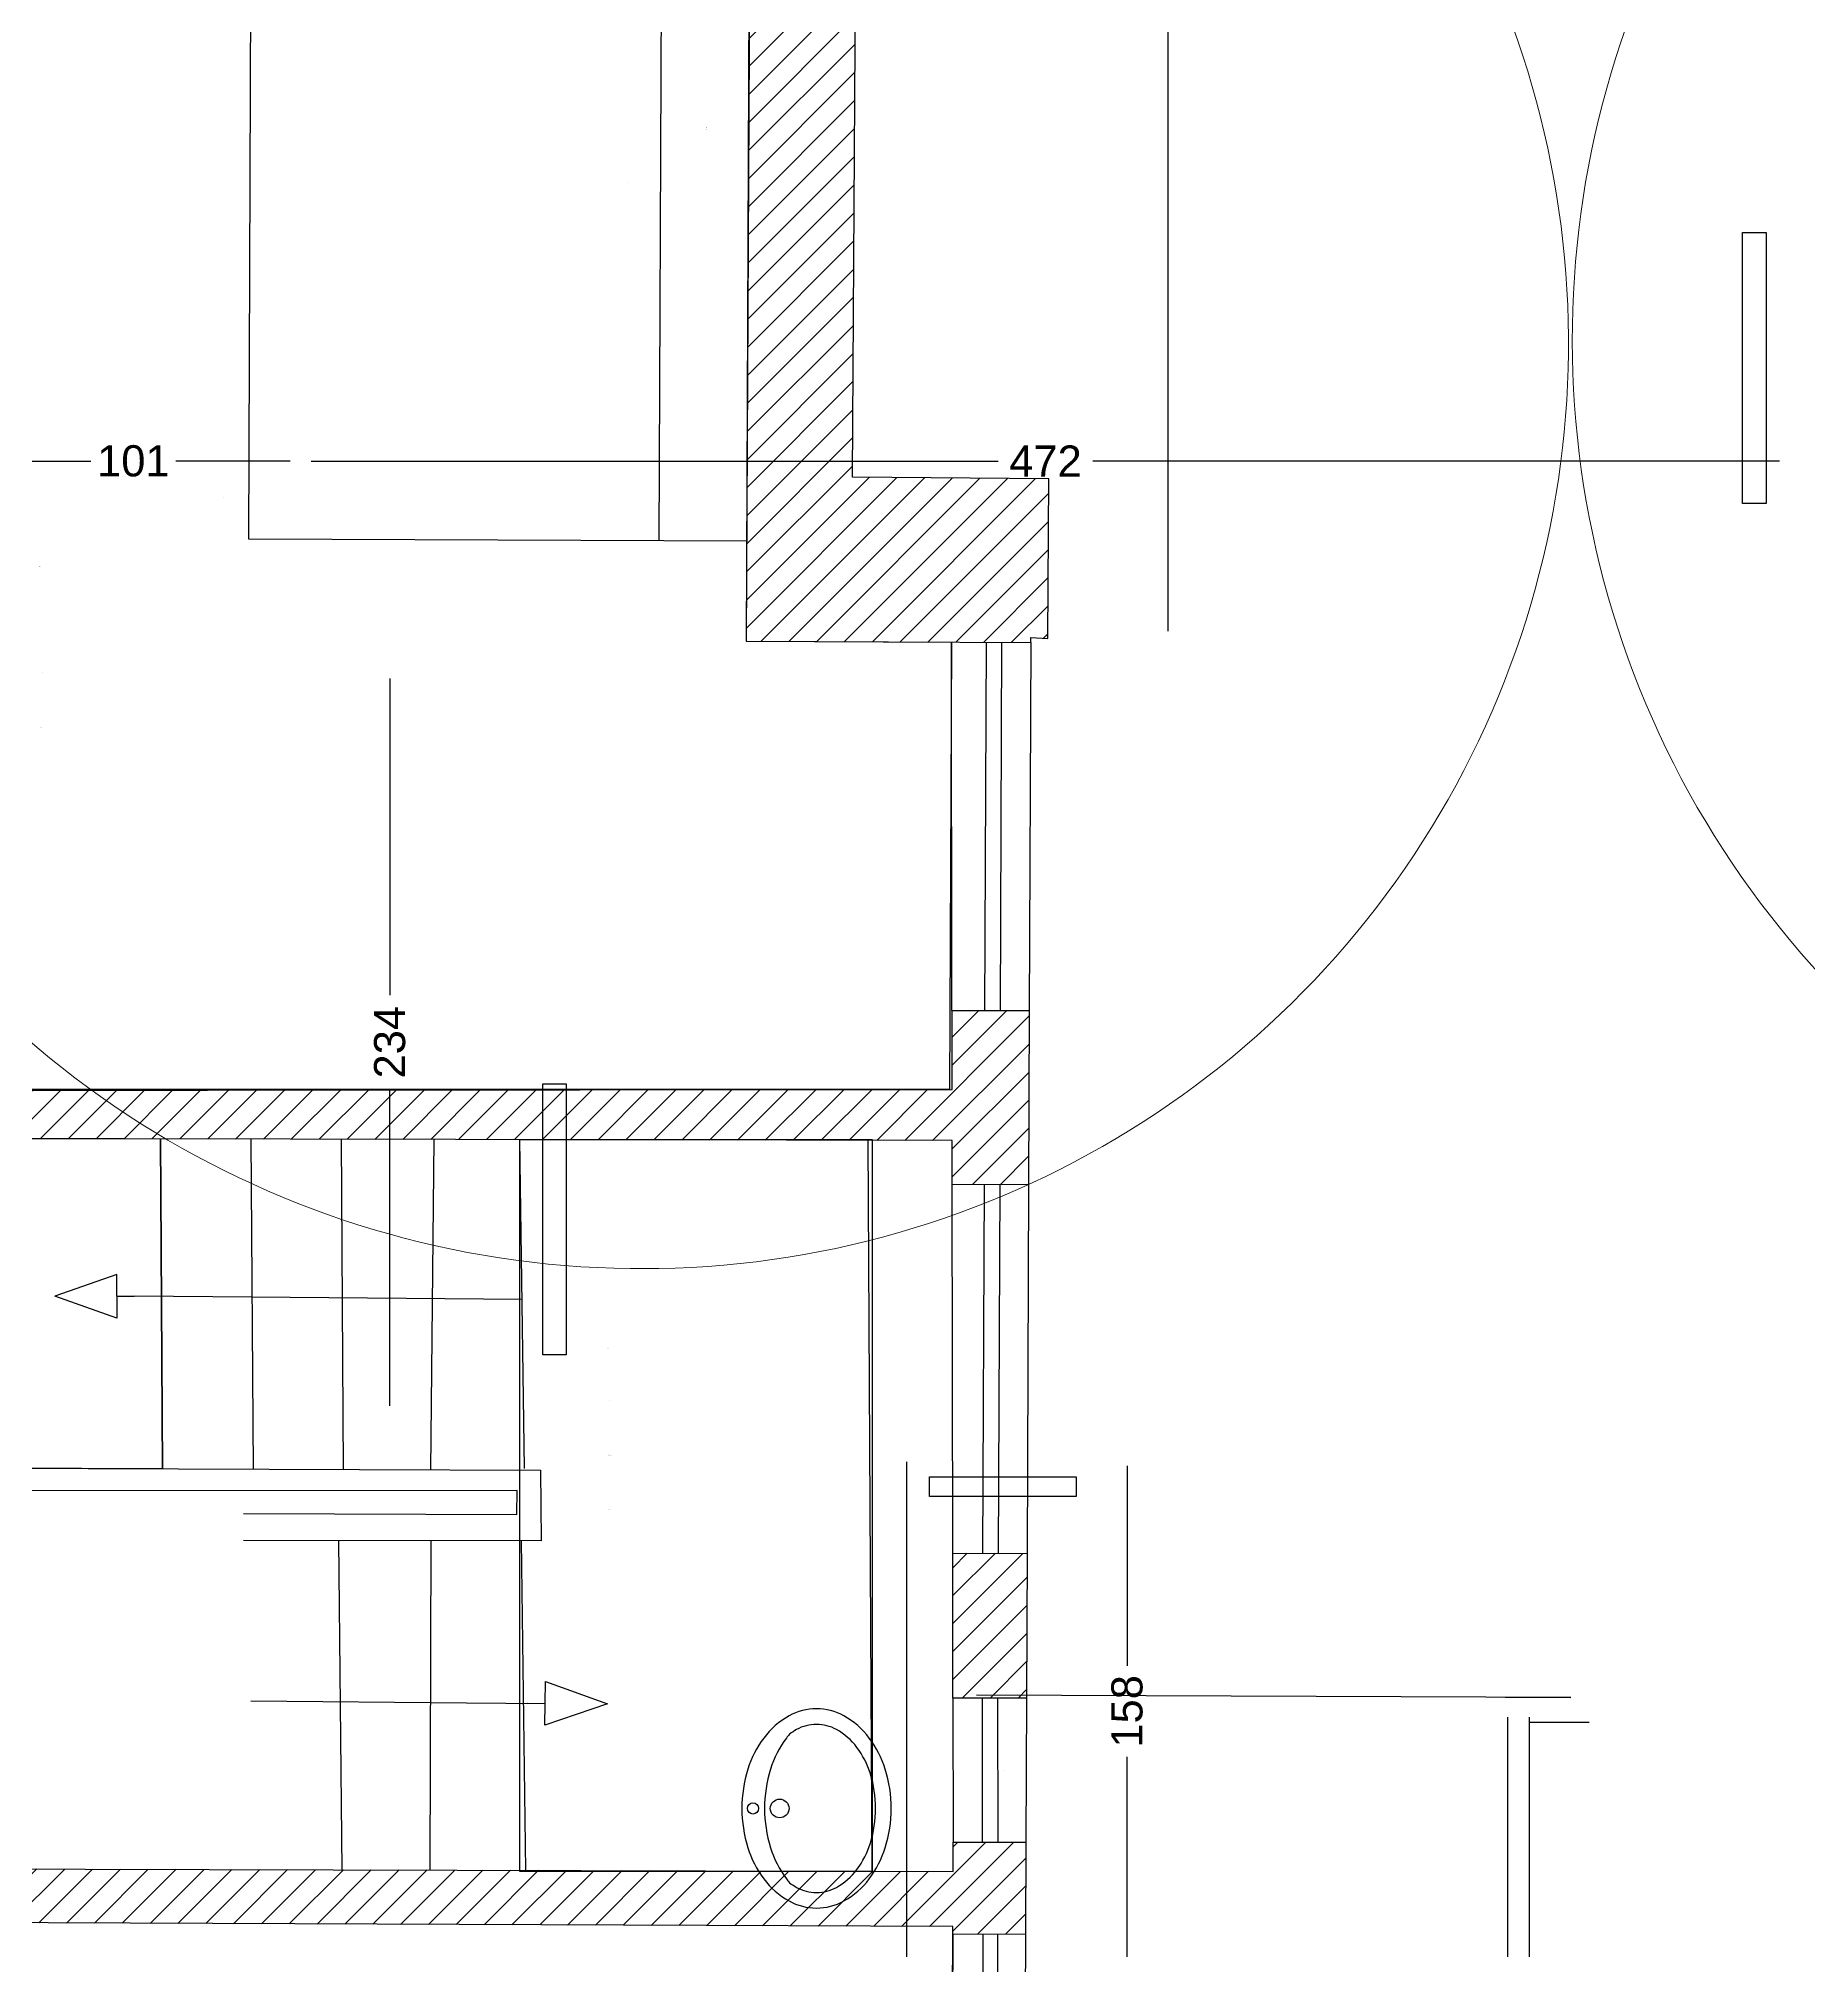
# Model space of a CAD drawing. Header units: metres. Extents: x -305 to 25519, y -357 to 67939.
# Drawn here: x 21.89 to 27.58, y 11.56 to 17.75 of the extents above; entities that cross this region are included whole.
import ezdxf
from ezdxf.enums import TextEntityAlignment as Align

# ---------------------------------------------------------------- set-up
doc = ezdxf.new("R2010")
doc.units = ezdxf.units.M
doc.linetypes.add('CACHE', pattern=[9.524999999999999, 6.349999999999999, -3.174999999999999])
doc.linetypes.add('PROJECTION', pattern=[0.3, 0.12, -0.18])
for name, color, linetype in [('010_mur', 2, 'Continuous'), ('020_cloi', 5, 'Continuous'), ('030_menuiserie', 1, 'Continuous'), ('070_trait-fin', 4, 'Continuous'), ('075_cotation', 10, 'Continuous'), ('077_textes-1', 243, 'Continuous'), ('080_plomb-cvc', 225, 'Continuous')]:
    doc.layers.add(name, color=color, linetype=linetype)
doc.layers.add('020_cloisons', color=5, linetype='Continuous', lineweight=5)
doc.layers.add('091_surfaces', color=60, linetype='Continuous', plot=False)
doc.styles.add('ARIAL', font='arial.ttf')
doc.styles.add('clem', font='swissc.ttf')
doc.styles.get("Standard").update_dxf_attribs({"font": 'arial.ttf'})
doc.dimstyles.get("Standard").update_dxf_attribs({"dimtxt": 10, "dimasz": 8, "dimexe": 50, "dimexo": 20, "dimgap": 4, "dimtad": 1, "dimdec": 0, "dimrnd": 0.5, "dimzin": 9, "dimtxsty": 'Standard', "dimblk": 'ARCHTICK', "dimcen": 0, "dimse1": 1, "dimse2": 1, "dimclrd": 4, "dimclre": 4, "dimclrt": 4, "dimazin": 3, "dimtfac": 1, "dimtdec": 0, "dimtmove": 2, "dimatfit": 3, "dimldrblk": 'NONE', "dimlwd": -1})

# ---------------------------------------------------------------- blocks, each defined once
blk = doc.blocks.new('FL')
at = {"linetype": 'Continuous'}
for p, q in [((-2.715163024843599, -1.404685388051148), (-2.915163024843609, -1.4746853880511481)), ((-2.715163024843599, -1.4746853880511481), (-2.715163024843599, -1.404685388051148)), ((-2.715163024843599, -1.5446853880511482), (-2.915163024843609, -1.4746853880511481)), ((-2.715163024843599, -1.4746853880511481), (-2.660012041860209, -1.4746853880511481)), ((-2.715163024843599, -1.4746853880511481), (-2.715163024843599, -1.5446853880511482))]:
    blk.add_line(p, q, dxfattribs=at)
blk = doc.blocks.new('_ArchTick')
at = {"color": 0, "linetype": 'ByBlock', "const_width": 0.0015}
blk.add_lwpolyline([(-2.665012041860209, -1.479685388051148), (-2.6550120418602092, -1.4696853880511482)], dxfattribs=at)
blk = doc.blocks.new('*D99')
at = {"layer": '075_cotation', "color": 4, "transparency": 16777216}
for p, q in [((21.691290857979553, 16.39227885293585), (22.0589811331929, 16.39227885293585)), ((22.698895146469, 16.39227885293585), (22.33120487125565, 16.39227885293585))]:
    blk.add_line(p, q, dxfattribs=at)
at = {"layer": 'Defpoints', "color": 0, "transparency": 16777216}
for p in [(22.698895146469, 16.39227885293585), (21.691290857979553, 16.0959891062566), (22.698895146469, 15.951359840764491)]:
    blk.add_point(p, dxfattribs=at)
at = {"layer": '075_cotation', "color": 4, "transparency": 16777216, "xscale": 0.08, "yscale": 0.08, "zscale": 8, "rotation": 180}
blk.add_blockref('_ArchTick', (21.691290857979553, 16.39227885293585), dxfattribs=at)
at = {"layer": '075_cotation', "color": 4, "transparency": 16777216, "xscale": 0.08, "yscale": 0.08, "zscale": 8}
blk.add_blockref('_ArchTick', (22.698895146469, 16.39227885293585), dxfattribs=at)
at = {"layer": '075_cotation', "color": 4, "transparency": 16777216, "insert": (22.19509300222428, 16.39227885293585), "char_height": 0.1, "attachment_point": 5, "style": 'ARIAL'}
blk.add_mtext('\\A1;101', dxfattribs=at)
blk = doc.blocks.new('_None')
blk = doc.blocks.new('*D100')
at = {"layer": '075_cotation', "color": 4, "transparency": 16777216}
for p, q in [((22.76701952433949, 16.39227885293585), (24.97449930984627, 16.39227885293585)), ((27.485921796580882, 16.39227885293585), (25.2784420110741, 16.39227885293585))]:
    blk.add_line(p, q, dxfattribs=at)
at = {"layer": 'Defpoints', "color": 0, "transparency": 16777216}
for p in [(27.485921796580882, 16.39227885293585), (27.485921796580882, 16.10140370851863), (22.76701952433949, 15.91379394942618)]:
    blk.add_point(p, dxfattribs=at)
at = {"layer": '075_cotation', "color": 4, "transparency": 16777216, "xscale": 0.08, "yscale": 0.08, "zscale": 8, "rotation": 180}
blk.add_blockref('_ArchTick', (22.76701952433949, 16.39227885293585), dxfattribs=at)
at = {"layer": '075_cotation', "color": 4, "transparency": 16777216, "xscale": 0.08, "yscale": 0.08, "zscale": 8}
blk.add_blockref('_ArchTick', (27.485921796580882, 16.39227885293585), dxfattribs=at)
at = {"layer": '075_cotation', "color": 4, "transparency": 16777216, "insert": (25.126470660460182, 16.39227885293585), "char_height": 0.1, "attachment_point": 5, "style": 'ARIAL'}
blk.add_mtext('\\A1;472', dxfattribs=at)
blk = doc.blocks.new('*D104')
at = {"layer": '075_cotation', "color": 4, "transparency": 16777216}
for p, q in [((25.520528728370724, 20.89959440785359), (25.520528728370724, 18.52313152331118)), ((25.520528728370724, 15.845795514621434), (25.520528728370724, 18.22225839916384))]:
    blk.add_line(p, q, dxfattribs=at)
at = {"layer": 'Defpoints', "color": 0, "transparency": 16777216}
for p in [(25.244460481477013, 20.89959440785359), (25.11124571764763, 15.845795514621434), (25.520528728370724, 15.845795514621434)]:
    blk.add_point(p, dxfattribs=at)
at = {"layer": '075_cotation', "color": 4, "transparency": 16777216, "xscale": 0.08, "yscale": 0.08, "zscale": 8}
for p, rotation in [((25.520528728370724, 20.89959440785359), 90), ((25.520528728370724, 15.845795514621434), -90.00000000000001)]:
    blk.add_blockref('_ArchTick', p, dxfattribs=dict(at, rotation=rotation))
at = {"layer": '075_cotation', "color": 4, "transparency": 16777216, "insert": (25.520528728370724, 18.372694961237503), "char_height": 0.1, "attachment_point": 5, "rotation": 90, "style": 'ARIAL'}
blk.add_mtext('\\A1;506', dxfattribs=at)
blk = doc.blocks.new('*D105')
at = {"layer": '075_cotation', "color": 4, "transparency": 16777216}
for p, q in [((23.01929900714322, 15.6936841294526), (23.01929900714322, 14.676326890640963)), ((23.01929900714322, 13.356732271201764), (23.01929900714322, 14.374089510013404))]:
    blk.add_line(p, q, dxfattribs=at)
at = {"layer": 'Defpoints', "color": 0, "transparency": 16777216}
for p in [(22.9620742373902, 15.6936841294526), (23.01929900714322, 15.6936841294526), (22.9620742373902, 13.356732271201764)]:
    blk.add_point(p, dxfattribs=at)
at = {"layer": '075_cotation', "color": 4, "transparency": 16777216, "xscale": 0.08, "yscale": 0.08, "zscale": 8}
for p, rotation in [((23.01929900714322, 15.6936841294526), 90), ((23.01929900714322, 13.356732271201764), -90.00000000000001)]:
    blk.add_blockref('_ArchTick', p, dxfattribs=dict(at, rotation=rotation))
at = {"layer": '075_cotation', "color": 4, "transparency": 16777216, "insert": (23.01929900714322, 14.525208200327173), "char_height": 0.1, "attachment_point": 5, "rotation": 90, "style": 'ARIAL'}
blk.add_mtext('\\A1;234', dxfattribs=at)
blk = doc.blocks.new('*D107')
at = {"layer": '075_cotation', "color": 4, "transparency": 16777216}
for p, q in [((25.38888963240124, 13.164187190969683), (25.38888963240124, 12.521326033950661)), ((25.38888963240124, 11.586732271201763), (25.38888963240124, 12.229593428220783))]:
    blk.add_line(p, q, dxfattribs=at)
at = {"layer": 'Defpoints', "color": 0, "transparency": 16777216}
for p in [(26.12572903389352, 13.164187190969683), (25.38888963240124, 11.586732271201763), (26.182402435144773, 11.586732271201763)]:
    blk.add_point(p, dxfattribs=at)
at = {"layer": '075_cotation', "color": 4, "transparency": 16777216, "xscale": 0.08, "yscale": 0.08, "zscale": 8}
for p, rotation in [((25.38888963240124, 13.164187190969683), 90), ((25.38888963240124, 11.586732271201763), -90.00000000000001)]:
    blk.add_blockref('_ArchTick', p, dxfattribs=dict(at, rotation=rotation))
at = {"layer": '075_cotation', "color": 4, "transparency": 16777216, "insert": (25.38888963240124, 12.375459731085712), "char_height": 0.1, "attachment_point": 5, "rotation": 90, "style": 'ARIAL'}
blk.add_mtext('\\A1;158', dxfattribs=at)
blk = doc.blocks.new('R+1 Existant')
at = {"layer": '010_mur'}
h = blk.add_hatch(dxfattribs=at)
h.set_pattern_fill('ANSI31', color=4, scale=0.02)
h.set_pattern_definition([(45, (-37.410056702258586, -13.210962721703547), (-0.0449012806, 0.0449012806), [])])
h.paths.add_polyline_path([(-17.28631225777037, 4.0278565000768864), (-17.282853479815998, 4.128279074980965), (-17.27717608338044, 5.551257401747426), (-17.70455903233418, 5.552963934935979), (-17.69576835363147, 4.812707693754055), (-17.642410968028088, 4.813937359137634), (-17.6404976626908, 4.570802296847541), (-17.668624307553358, 4.568750902070022), (-17.66882697908357, 4.349012606968609), (-17.63964852955334, 4.347505398751091), (-17.6447258035756, 4.029287638598616)])
h.paths.add_polyline_path([(-17.05957412333973, 1.8771274251150323), (-17.29159721039719, 1.875311684591288), (-17.28905162326188, 1.2805417610576844), (-17.68780779870009, 1.2788351032997887), (-17.70714248684529, 1.9790322919921892), (-17.683327140288487, 1.9900867948375534), (-17.681770318876257, 2.007921139913378), (-17.651958623097048, 2.032331365320133), (-17.6267048845669, 2.0314876739429018), (-17.63212304246099, 2.2903299615238213), (-17.66173022365761, 2.291040949538583), (-17.66259093492092, 2.5166002555191516), (-17.6302469513872, 2.518252150009794), (-17.63305131444122, 2.814775279305176), (-17.291143156969987, 2.8180088701953347), (-17.29121598585542, 2.799769645827182), (-17.052459340070378, 2.798816295338329)])
h.paths.add_polyline_path([(-17.61804934940392, -1.2474363171556617), (-17.64577849843881, -0.24323743619926996), (-17.28253657386176, -0.24168277785400316), (-17.278949805787228, -1.0797220553111402), (-13.55084236026767, -1.0946083200108843), (-13.5466908650543, 2.9794908102945192), (-13.55150182396322, 3.049825481944717), (-13.549790704806181, 4.93343077992613), (-13.05824894359812, 4.931468063343637), (-13.07149049333897, 1.6152618087122392), (-13.085077358123849, 1.4431773799640357), (-13.045997896383959, -2.5410611844294184), (-13.59832634867958, -2.535954220874264), (-13.6015783745654, -1.827889913133695), (-13.717906037115421, -1.8242684776635725), (-13.702145578346212, -1.4571971529642178), (-17.426757306942118, -1.4448052998274217), (-17.437137987848438, -1.474107712203404), (-17.66001204186021, -1.4746853880511481), (-17.65764940308301, -1.2502126560307807)])
h.paths.add_polyline_path([(-10.893363628236294, -5.757968302533554), (-10.829610028206263, -6.120839350369206), (-10.820030641008234, -6.164803270734993), (-11.345958657534176, -6.295703517895889), (-11.365444964872404, -6.207985536894411), (-12.74038062141157, -6.443215566566215), (-13.555917249561348, -6.522433814381657), (-13.55020196048335, -4.49289993832208), (-13.58933912837496, -4.492743664416777), (-13.59238082385662, -3.830474605765048), (-13.03344231715753, -3.8211305795804953), (-13.01114592332484, -6.094297818841879)])
h.paths.add_polyline_path([(-9.230897761624838, -5.23606986646293), (-7.964160262261538, -5.014469897450182), (-7.945069575965718, -0.23340930804581217), (-7.938551705405951, -0.15919241008174212), (-7.935186705963098, 0.6835360554396179), (-7.26437591957143, 0.680857521147118), (-7.26326825835884, 0.958259503289737), (-7.029752097120291, 0.957327078118106), (-7.0297886571274635, 0.9484639120996867), (-6.972101787750253, 0.947220724378421), (-6.9724095726377335, 0.44597880486500796), (-7.5801400465386894, 0.44105761826911394), (-7.575870283202349, -5.083503872569272), (-7.521769437039074, -5.0837198961971435), (-7.511198155326747, -5.6021617883257555), (-8.039699792075153, -5.685885436515818), (-8.046164502621286, -5.659562593708689), (-9.280028803467975, -5.869339873120335), (-9.270059892454265, -5.909929822356354), (-9.778977584311397, -6.006231421913398), (-9.790303036290751, -5.959217467679119), (-9.8068282447604, -5.9617872909609275), (-9.86801091838759, -5.595129855703124), (-9.210619709623824, -5.490728157987759)])
h.paths.add_polyline_path([(-12.043302765551381, 1.6125394920152032), (-7.260497501372992, 1.5998761321618797), (-7.260620286626182, 1.6935307554685277), (-7.026714037903039, 1.693837415549206), (-7.027936660736559, 1.397439520953049), (-7.261510896220097, 1.3983721795122261), (-7.261414682757204, 1.4224678190564743), (-10.698802952309743, 1.436193246840558), (-10.759548899368857, 1.433891589413688), (-12.04399562404382, 1.4390203606366407)])
h.paths.add_polyline_path([(-7.022889106824586, 2.621107451379357), (-7.024804522529886, 2.1567572308778473), (-7.261227189455566, 2.15644727175968), (-7.2618376717858695, 2.622093099970662)])
h.paths.add_polyline_path([(-7.263390909133486, 3.947511606450862), (-12.051565095104998, 3.9579832735002847), (-12.050967380682303, 4.107674630263499), (-7.263390909133486, 4.111333636758646), (-7.263390909133486, 4.365127333908312), (-7.015693794014187, 4.365452076335785), (-7.018002261555376, 3.805815121909109), (-7.263390909133486, 3.806827334890549)])
h.paths.add_polyline_path([(-9.643212747523613, 12.498732547962282), (-9.765646328713592, 12.498849590627213), (-9.7731454227036, 12.110115172550282), (-7.9785595563106835, 12.088951962718562), (-7.93018076448916, 12.043812177979413), (-7.893882744118127, 10.932679209369963), (-7.901154705533008, 9.229060792621452), (-7.910720042784924, 9.156948811401232), (-7.925115054281269, 5.551870493690803), (-7.010815448928588, 5.548099065137938), (-7.010752239893954, 5.563422699108051), (-6.955629511415863, 5.5605758335063005), (-6.952782119174627, 6.073450435107805), (-7.584127700582867, 6.07864264337797), (-7.547094440292167, 11.989220695322143), (-7.505382920420997, 11.989054141874652), (-7.503020374584484, 12.496570064331753), (-7.69344260129521, 12.500641207154981), (-7.694009453679792, 12.576321055828592), (-7.831363498128303, 12.575130400572812), (-7.835963350128987, 12.511648707437123), (-8.031595619573455, 12.507404099041304), (-8.032625872598038, 12.489204143323294), (-8.145605431948534, 12.490613060111352), (-8.14569724758043, 12.467618891516464), (-8.84038248670866, 12.464849633132543), (-8.843461948097865, 12.485968030805523), (-8.95313553702228, 12.488516867854633), (-8.954244894702532, 12.474802255795222), (-9.642349643714516, 12.482975319251853)])
for points in [[(-7.910720042784924, 9.156948811401232), (-7.925115054281269, 5.551870493690803), (-7.010815448928588, 5.548099065137938), (-7.010752239893954, 5.563422699108051), (-6.955629511415863, 5.5605758335063005), (-6.952782119174627, 6.073450435107805), (-7.584127700582867, 6.07864264337797), (-7.547094440292167, 11.989220695322143)], [(-7.022889106824586, 2.621107451379357), (-7.024804522529886, 2.1567572308778473), (-7.261227189455566, 2.15644727175968), (-7.2618376717858695, 2.622093099970662), (-7.022889107138726, 2.621107451380667)], [(-12.043302765551381, 1.6125394920152032), (-7.260497501372992, 1.5998761321618797), (-7.260620286626182, 1.6935307554685277), (-7.026714037903039, 1.693837415549206), (-7.027936660736559, 1.397439520953049), (-7.261510896220097, 1.3983721795122261), (-7.261414682757204, 1.4224678190564743), (-10.698802952309743, 1.436193246840558), (-10.759548899368857, 1.433891589413688), (-12.04399562404382, 1.4390203606366407), (-12.043302765712397, 1.6125394921834233)]]:
    blk.add_lwpolyline(points, dxfattribs=at)
blk.add_lwpolyline([(-7.263390909133486, 3.947511606450862), (-12.051565095104998, 3.9579832735002847), (-12.050967380682303, 4.107674630263499), (-7.263390909133486, 4.111333636758646), (-7.263390909133486, 4.365127333908312), (-7.015693794014187, 4.365452076335785), (-7.018002261555376, 3.805815121909109), (-7.263390909133486, 3.806827334890549)], close=True, dxfattribs=at)
at = {"layer": '020_cloi'}
for p, q in [((-11.103920228362076, 2.898628282058343), (-8.586035316879824, 2.888574415397597)), ((-8.586035316879824, 2.888574415397597), (-8.584740470922151, 2.6617854396998886)), ((-8.661719167648226, 2.82375085185311), (-11.034556652318606, 2.8220643034143715)), ((-8.662027899903878, 2.746432166916493), (-8.661719167648226, 2.82375085185311)), ((-9.541402330687452, 2.74994349304674), (-8.662027899903878, 2.746432166916493)), ((-8.584740470922151, 2.6617854396998886), (-9.540746046424355, 2.662567710832372))]:
    blk.add_line(p, q, dxfattribs=at)
at = {"layer": '030_menuiserie'}
for p, q in [((-7.158347663431304, 4.36526505123882), (-7.153466121132478, 5.548687490897718)), ((-7.108348088838792, 4.3650588061587765), (-7.103466546539893, 5.548481245817674)), ((-7.164436413644472, 2.6216913254352394), (-7.159549566430105, 3.806398995933414)), ((-7.114436838890942, 2.62148508018683), (-7.109549991676577, 3.8061927506851485)), ((-7.165748104946287, 1.6936551349135698), (-7.16635500490931, 2.156571654423751)), ((-7.115748148193415, 1.693720686508605), (-7.11635504815651, 2.156637206018786)), ((-7.1651527350286415, 1.3979874223272781), (-7.165617980773931, 0.9578695882055039)), ((-7.117345275858497, 1.397796528032341), (-7.1191026374535795, 0.957683852478076))]:
    blk.add_line(p, q, dxfattribs=at)
at = {"layer": '070_trait-fin', "linetype": 'CACHE'}
for p, q in [((-9.524192322488052, 5.879798453244584), (-9.51108120492474, 9.16333902430575)), ((-7.923831158197681, 5.8734082407868105), (-9.524192322488052, 5.879798453244584)), ((-7.261510896220097, 1.3983721795122261), (-7.26326825835884, 0.958259503289737))]:
    blk.add_line(p, q, dxfattribs=at)
at = {"layer": '070_trait-fin'}
for p, q in [((-8.197285152141376, 8.074848020373903), (-8.206070960477046, 5.874535217963565)), ((-9.800925972730727, 2.893425452017109), (-9.807470695321353, 3.9530754702382533)), ((-9.509176357090583, 2.892260500305128), (-9.515956309429276, 3.95243793440677)), ((-9.219559330467492, 2.8911040650466746), (-9.226049833629695, 3.951803912940085)), ((-8.93848992472569, 2.8899817611776233), (-8.928201771768327, 3.9511525244856602)), ((-8.637954453344829, 2.893995877437264), (-8.652630222426996, 3.950549853240372)), ((-7.520695840664011, 1.599982464471105), (-7.533390909133486, 3.947511606450862)), ((-9.639215555446462, 3.4452566984287105), (-9.892469985207608, 3.447386902181314)), ((-8.645495487125155, 3.4368982069620686), (-9.639215555446462, 3.4452566984287105)), ((-9.224084053814112, 1.605075091387262), (-9.234030771423896, 2.6623167351215673)), ((-8.939382966186786, 2.662075633110653), (-8.94218354505214, 1.6043287069239893)), ((-8.6486300185863, 2.6618377180576487), (-8.634803920911326, 1.6035148619759996)), ((-9.517005393502368, 2.1475858054001575), (-8.824753542465805, 2.141763057988283)), ((-8.824753542465805, 2.141763057988283), (-8.57149911270466, 2.139632854235679))]:
    blk.add_line(p, q, dxfattribs=at)
for points in [[(-7.2641228638175015, 4.365126374866231), (-7.265675170589056, 5.549150345681264)], [(-7.010815448928588, 5.548099065137938), (-7.015693794014187, 4.365452076335785)], [(-7.2618376717858695, 2.622093099970662), (-7.263390909133486, 3.806827334890549)], [(-7.0180022610182995, 3.805815121906925), (-7.022889106824586, 2.6211074513795016)], [(-8.626648144819482, 2.1400967301167837), (-8.57149911270466, 2.139632854235679), (-8.570910341481977, 2.209630378109286), (-8.37150618735126, 2.137950650742277), (-8.572087883927379, 2.069635330361925), (-8.57149911270466, 2.139632854235679)], [(-7.261227189455566, 2.15644727175968), (-7.260620286626182, 1.6935307554685277)], [(-7.024804521397854, 2.1567572308793017), (-7.026714036971862, 1.69383741555037)], [(-7.0278975501209775, 1.3974393647849501), (-7.029654910870994, 0.9573266900556341)]]:
    blk.add_lwpolyline(points, dxfattribs=at)
at = {"layer": '091_surfaces'}
for points in [[(-11.9829540032981, 4.1113273581252034), (-11.985019435130125, 6.033214522399357), (-11.907303216939882, 6.032904203029396), (-11.907505526624696, 5.982237846267678), (-11.667292159114655, 5.981278679083383), (-11.666953412313925, 6.0661142646505315), (-10.882585086345566, 6.06298229515682), (-10.885073600869765, 5.439760397430218), (-10.818923556615374, 5.439496262286848), (-10.815984673652615, 6.1755079830723965), (-10.887961347028927, 6.1757953846114795), (-10.888094155809195, 6.142534913587733), (-11.516246908820099, 6.1450431159553265), (-11.511130073415694, 7.4269796865512365), (-10.882975406377792, 7.424471479362701), (-10.883092336070055, 7.395187660180515), (-10.811115664953096, 7.394900258323014), (-10.804033712672911, 9.168501759672923), (-7.9068941907649055, 9.161206024922434), (-7.925115054281269, 5.551870493690803), (-7.265675170588834, 5.549150345512135), (-7.271606100271898, 4.1113273581252034)], [(-11.109065434168238, 1.6100659274274398), (-13.07149049333897, 1.6152618087122392), (-13.05364349101906, 6.084855050935149), (-12.054313328049211, 6.080864743986021), (-12.051565095104998, 3.9579832735002847), (-9.807470695321353, 3.9530754702382533), (-9.80092597272276, 2.8934254507271038), (-11.103920228358922, 2.8986282828488075)], [(-8.652630222417402, 3.950549852549616), (-7.520695840664011, 3.950549852549616), (-7.520695840664011, 1.599982464471105), (-8.652630222417402, 1.599982464471105)], [(-7.261414682757204, 1.4224678190564743), (-10.698802952309743, 1.436193246840558), (-10.705146107457004, -0.15238782909596904), (-7.938551705405951, -0.15919241008174212), (-7.935190074965444, 0.682692324489035), (-7.264368593234106, 0.682692324489035)]]:
    blk.add_lwpolyline(points, close=True, dxfattribs=at)
at = {"layer": '020_cloi', "style": 'ARIAL', "oblique": 359.9999998407581, "width": 0.835007552539414, "flags": 8}
blk.add_attdef('TYPE', (-11.917892430111934, -1.2731344761350194), '', height=0.049999999867069274, rotation=179.7712203090072, dxfattribs=at)
at = {"layer": '077_textes-1', "style": 'clem'}
for s, p in [('Hmin: 1.67', (-8.052434596022248, 7.198343619664957)), ('H<1.80', (-8.302999537799005, 7.024070275856648))]:
    blk.add_text(s, height=0.0012, rotation=90, dxfattribs=at).set_placement(p, align=Align.MIDDLE_CENTER)
for s, p in [('Séjour', (-10.198014781023412, 5.791824725150363)), ('19  m²', (-10.193336260965697, 5.625604015421269)), ('Z: 204.42m', (-10.195124313353045, 5.450527540493784)), ('hsp : 2.39m', (-10.19691236574039, 5.275451065566303)), ('Palier', (-8.37033372654827, 3.278175671538484)), ('3  m²', (-8.365655206490555, 3.111954961809388)), ('Z: 203.59m', (-8.3674432588779, 2.936878486881906)), ('hsp : 3.25m', (-8.369231311265247, 2.761802011954423))]:
    blk.add_text(s, height=0.0012, dxfattribs=at).set_placement(p)
for s, p in [('R+1', (-9.97664501655945, 3.206793052354333)), ('RDC', (-9.651519516827065, 1.949128587636224))]:
    blk.add_text(s, height=0.0012, rotation=90, dxfattribs=at).set_placement(p)
blk = doc.blocks.new('nom des menuiseries ext')
at = {"layer": '030_menuiserie', "char_height": 0.001, "attachment_point": 2, "rotation": 90, "style": 'clem'}
for s, insert in [('M1-10', (25.00217476754668, 15.218361971589362)), ('M1-09', (24.99608866995226, 13.475430861037133)), ('M1-08', (24.99203048706106, 12.186770891864834))]:
    blk.add_mtext_dynamic_manual_height_columns(s, width=0.34912040196113586, gutter_width=2, heights=[0], dxfattribs=dict(at, insert=insert))
blk = doc.blocks.new('*U343')
at = {"layer": '020_cloisons', "color": 4, "linetype": 'Continuous'}
for centre, radius, start, end in [((-3.022981700645686, -2.99236527294488), 3.007789765974577, 269.4182503584433, 36.28814800341189), ((2.971151921346972, -3.025799855761306), 2.974215008351593, 142.7235128545282, 269.8188572540678)]:
    blk.add_arc(centre, radius, start, end, dxfattribs=at)
blk = doc.blocks.new('*U344')
at = {"layer": '020_cloi', "color": 0, "linetype": 'ByBlock', "lineweight": -2, "transparency": 16777216}
for p in [(59.99999999993305, 0), (65.99999999992636, 0)]:
    blk.add_blockref('*U343', p, dxfattribs=at)
blk = doc.blocks.new('*U1223')
at = {"linetype": 'PROJECTION', "ltscale": 0.75}
blk.add_arc((0.0352249407471356, 0.0005103453855094), 0.6490038037950697, 359.9549453494838, 88.30014040354916, dxfattribs=at)
blk = doc.blocks.new('*U422')
at = {"linetype": 'PROJECTION', "ltscale": 0.75}
blk.add_arc((0.6843597370264357, -0.0514105453223813), 0.6466246480130509, 179.9549453498734, 268.3001404039387, dxfattribs=at)

msp = doc.modelspace()

# ---------------------------------------------------------------- linework, layer by layer
at = {"layer": '020_cloi'}
for p, q in [((26.81485458543299, 12.418969658141432), (26.60355110638804, 12.419813389092013)), ((26.61129085797955, 12.356732271201764), (26.61129085797955, 11.586732271201763)), ((26.68129085797955, 12.356732271201764), (26.68129085797955, 11.586732271201763)), ((26.87355110638804, 12.339813389092013), (26.68129085797955, 12.339813389092013))]:
    msp.add_line(p, q, dxfattribs=at)
msp.add_lwpolyline([(26.81485795443528, 12.419813389092013), (24.90444893334884, 12.427441617583861)], dxfattribs=at)
at = {"layer": '080_plomb-cvc'}
msp.add_line((24.68129085797955, 11.586732271201763), (24.68129085797955, 13.176732271201764), dxfattribs=at)
for points in [[(27.366826382378132, 17.1264252979838), (27.442178907291673, 17.1264252979838), (27.442178907291673, 16.255465715694), (27.366826382378132, 16.255465715694)], [(23.58609085611533, 13.520790800826363), (23.51073833120172, 13.520790800826363), (23.51073833120172, 14.391750383116163), (23.58609085611533, 14.391750383116163)], [(25.22504219070448, 13.129353245874082), (25.22504219070448, 13.066097545930242), (24.75425322730458, 13.066097545930242), (24.75425322730458, 13.129353245874082)]]:
    msp.add_lwpolyline(points, close=True, dxfattribs=at)
for points in [[(24.150632110860542, 12.063659708945782, 0.0754446162298016), (24.16977822490073, 11.937493406999714, 0.0857828071076221), (24.22092648337581, 11.837385538966041, 0.1060700219635874), (24.302571475586234, 11.766360948336223, 0.1268223572478198), (24.390632110860544, 11.743659708945781, 0.1268223572478198), (24.47869274613484, 11.766360948336223, 0.1060700219635872), (24.56033773834533, 11.837385538966041, 0.0857828071076038), (24.611485996820342, 11.937493406999714, 0.0754446162297963), (24.630632110860542, 12.063659708945782, 0.0754446162297944), (24.611485996820342, 12.189826010891702, 0.0857828071075756), (24.56033773834533, 12.289933878925362, 0.1060700219635986), (24.47869274613484, 12.360958469555193, 0.1268223572478595), (24.390632110860544, 12.383659708945782, 0.12682235724785), (24.302571475586234, 12.360958469555193, 0.1060700219635773), (24.22092648337581, 12.289933878925362, 0.085782807107613), (24.16977822490073, 12.189826010891702, 0.0754446162298051)], [(24.30403994304746, 12.302654282796144, 0.0157979967630307), (24.293856242670742, 12.289933878925362, 0.085782807107613), (24.242707984195665, 12.189826010891702, 0.0754446162298051), (24.223561870155464, 12.063659708945782, 0.0754446162298016), (24.242707984195665, 11.937493406999714, 0.0857828071076221), (24.293856242670742, 11.837385538966041, 0.0157979967630419), (24.30403994304746, 11.824665135095422, 0.0324481314771811), (24.32674415156602, 11.810129449978122, 0.1268223572478202), (24.390632110860544, 11.793659708945782, 0.1268223572478206), (24.45452007015505, 11.810129449978122, 0.106070021963587), (24.520337738345344, 11.867385538966042, 0.0857828071076036), (24.563737054393933, 11.952327101656262, 0.0754446162297948), (24.58063211086054, 12.063659708945782, 0.0754446162297926), (24.563737054393933, 12.174992316235143, 0.0857828071075747), (24.520337738345344, 12.259933878925363, 0.1060700219635991), (24.45452007015505, 12.317189967913292, 0.1268223572478589), (24.390632110860544, 12.333659708945783, 0.1268223572478503), (24.32674415156602, 12.317189967913292, 0.032448131477182)]]:
    msp.add_lwpolyline(points, format="xyb", close=True, dxfattribs=at)
for centre, radius in [((24.18641405981718, 12.063659708945782), 0.018000000000000002), ((24.27221377663474, 12.063659708945782), 0.030029900886154624)]:
    msp.add_circle(centre, radius, dxfattribs=at)

# ---------------------------------------------------------------- block references
at = {"layer": '020_cloi'}
for name, p in [('nom des menuiseries ext', (3.597122599785507e-14, 0)), ('R+1 Existant', (32.090032618538174, 10.261591945601252))]:
    msp.add_blockref(name, p, dxfattribs=at)
at = {"layer": '020_cloi', "xscale": -1, "rotation": 359.769633978176}
msp.add_blockref('*U344', (86.81590785841716, 19.544664680541814), dxfattribs=at)
at = {"layer": '030_menuiserie'}
for name, p, xscale, yscale, zscale, rotation in [('*U1223', (92.47203014010618, 50.820567824097296), 138.5501950750057, 138.5501950750057, 138.5501950750057, 179.9528896822737), ('*U422', (83.03449820472869, 53.19943958734577), 124.2345501986192, 124.2345501986192, 124.2345501986192, 269.9528896822737)]:
    msp.add_blockref(name, p, dxfattribs=dict(at, xscale=xscale, yscale=yscale, zscale=zscale, rotation=rotation))
at = {"layer": '070_trait-fin'}
msp.add_blockref('FL', (24.857574675190772, 15.183664235833712), dxfattribs=at)

# ---------------------------------------------------------------- texts
at = {"layer": '080_plomb-cvc', "style": 'clem'}
for p in [(27.3778143409318, 16.85560692836399), (23.52123959901342, 14.103044855460613)]:
    msp.add_text('radiateur', height=0.0006, rotation=-90.00000000000001, dxfattribs=at).set_placement(p)

# ---------------------------------------------------------------- dimensions: what is measured, and where the dimension line sits
at = {"layer": '075_cotation'}
for base, p1, p2, picture, middle in [((25.520528728370724, 15.845795514621434), (25.244460481477, 20.89959440785358), (25.11124571764762, 15.845795514621424), '*D104', (25.520528728370724, 18.372694961237503)), ((23.01929900714322, 15.6936841294526), (22.962074237390194, 13.356732271201764), (22.962074237390194, 15.693684129452594), '*D105', (23.01929900714322, 14.525208200327173)), ((25.38888963240124, 11.586732271201763), (26.12572903389352, 13.164187190969672), (26.18240243514476, 11.586732271201763), '*D107', (25.38888963240124, 12.375459731085712))]:
    dim = msp.add_linear_dim(base=base, p1=p1, p2=p2, angle=90, dimstyle='standard', override={"dimtxsty": 'ARIAL'}, dxfattribs=at)
    dim.commit()
    dim.dimension.update_dxf_attribs({"geometry": picture, "text_midpoint": middle})
for base, p1, p2, picture, middle in [((22.698895146469, 16.39227885293585), (21.691290857979553, 16.0959891062566), (22.698895146469, 15.951359840764491), '*D99', (22.19509300222428, 16.39227885293585)), ((27.485921796580882, 16.39227885293585), (22.76701952433949, 15.91379394942618), (27.485921796580882, 16.10140370851863), '*D100', (25.126470660460182, 16.39227885293585))]:
    dim = msp.add_linear_dim(base=base, p1=p1, p2=p2, dimstyle='standard', override={"dimtxsty": 'ARIAL'}, dxfattribs=at)
    dim.commit()
    dim.dimension.update_dxf_attribs({"geometry": picture, "text_midpoint": middle})

doc.saveas('drawing.dxf')
